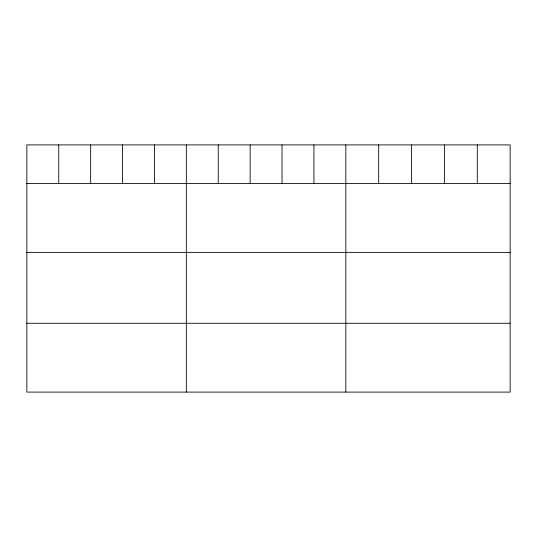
<?xml version="1.0" encoding="UTF-8"?>
<svg xmlns="http://www.w3.org/2000/svg" width="537" height="537" viewBox="0 0 537 537"><rect width="100%" height="100%" fill="white"/><g stroke="black" fill="none" stroke-linecap="round" stroke-linejoin="round"><path stroke-width="0.81" d="M510.15 183.56L510.15 392.091L26.85 392.091L26.85 144.909L510.15 144.909L510.15 183.56L26.85 183.56M26.85 252.377L510.15 252.377M26.85 323.274L510.15 323.274M477.286 144.909L477.286 183.56M444.421 144.909L444.421 183.56M411.557 144.909L411.557 183.56M378.692 144.909L378.692 183.56M345.828 144.909L345.828 392.091M313.93 144.909L313.93 183.56M282.032 144.909L282.032 183.56M250.135 144.909L250.135 183.56M218.237 144.909L218.237 183.56M186.339 144.909L186.339 392.091M154.441 144.909L154.441 183.56M122.543 144.909L122.543 183.56M90.646 144.909L90.646 183.56M58.748 144.909L58.748 183.56"/></g></svg>
